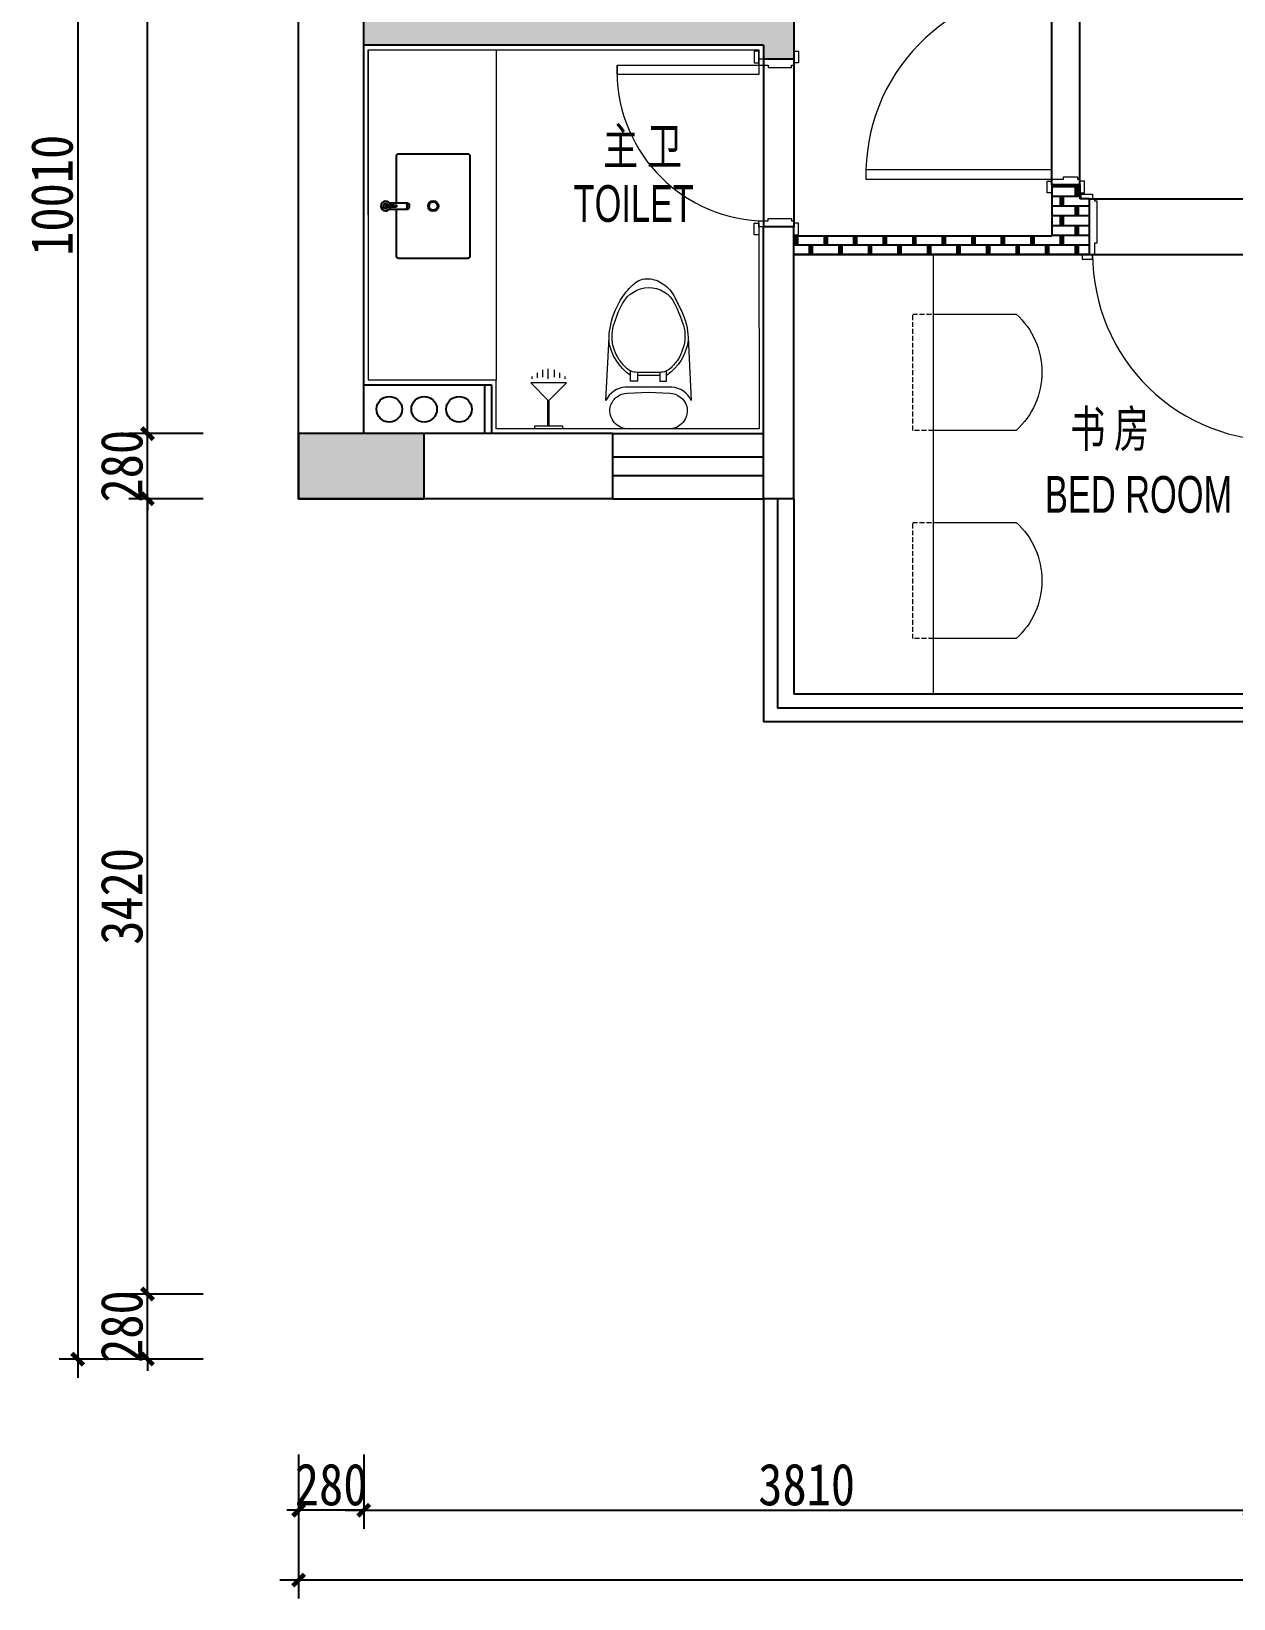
# Model space of a CAD drawing. Header units: millimetres. Extents: x 104198 to 1296755, y -81101 to 81453.
# Drawn here: x 600528 to 605699, y 7150 to 13890 of the extents above; entities that cross this region are included whole.
import ezdxf

# ---------------------------------------------------------------- set-up
doc = ezdxf.new("R2010")
doc.units = ezdxf.units.MM
doc.set_wipeout_variables(frame=1)
doc.header["$PDMODE"] = 3
doc.linetypes.add('DASH', pattern=[8.89, 6.35, -2.54])
doc.layers.get('Defpoints').update_dxf_attribs({"color": 250})
for name, color, linetype, lineweight in [('01-PL-墙体柱子', 7, 'Continuous', 35), ('1-洁具', 31, 'Continuous', 15), ('1-活动家具', 51, 'Continuous', 20), ('1-门套', 3, 'Continuous', 13), ('P★01 活动家具', 51, 'Continuous', 0), ('P★04 平面门扇', 60, 'Continuous', 0), ('P★07 平面完成面', 200, 'Continuous', 0), ('平面文字', 2, 'Continuous', 0)]:
    doc.layers.add(name, color=color, linetype=linetype, lineweight=lineweight)
for name, color, linetype in [('11-PL-原始门窗', 1, 'Continuous'), ('2-卫生间', 30, 'Continuous'), ('30-PL-平面文字说明', 1, 'Continuous'), ('P-新砌墙体填充', 8, 'Continuous'), ('墙体', 7, 'Continuous'), ('窗户', 1, 'Continuous')]:
    doc.layers.add(name, color=color, linetype=linetype)
doc.styles.add('ROMANT', font='', dxfattribs={"width": 0.7})
doc.styles.add('新宋体', font='', dxfattribs={"width": 0.85})
doc.styles.get('ROMANT').set_extended_font_data('SimSun')
doc.styles.get('新宋体').set_extended_font_data('NSimSun')
doc.dimstyles.new('平面外部尺寸', dxfattribs={"dimtxt": 180, "dimasz": 50, "dimexe": 80, "dimexo": 60, "dimgap": 20, "dimtad": 1, "dimdec": 0, "dimtxsty": '新宋体', "dimblk": 'ARCHTICK', "dimcen": 2.5, "dimdle": 80, "dimclrd": 8, "dimclre": 8, "dimclrt": 1, "dimadec": 0, "dimazin": 0, "dimtfac": 1, "dimtdec": 0, "dimtix": 1, "dimtmove": 2, "dimatfit": 3, "dimldrblk": 'DOT', "dimfxl": 1, "dimarcsym": 0})

# ---------------------------------------------------------------- blocks, each defined once
blk = doc.blocks.new('A$C562B1669')
at = {"layer": '1-活动家具', "color": 51}
blk.add_lwpolyline([(419.8, 450.1), (99.7, 450.1, 0.444444), (99.7, 0), (419.8, 0)], format="xyb", dxfattribs=at)
at = {"layer": '1-活动家具', "color": 8, "linetype": 'DASH', "ltscale": 3}
blk.add_lwpolyline([(419.8, 0), (499.8, 0), (499.8, 450.1), (419.8, 450.1)], dxfattribs=at)
blk = doc.blocks.new('A$C52425123')
at = {"color": 31}
blk.add_wipeout([(0, 108.7), (1.9, 42.4), (7.2, 29.4), (15, 18.5), (22.2, 11.9), (32.9, 5.4), (42.2, 2), (49.4, 0.5), (57.1, 0), (370.7, 14.5), (425.1, 20.8), (453.3, 27.2), (493.5, 38.5), (533.4, 51), (555.7, 60.3), (586.8, 80.5), (609.4, 100.9), (630.3, 123.1), (651.9, 160.9), (657.5, 196), (657.2, 204.1), (653.8, 228), (645.1, 256.4), (630.4, 285.1), (616.5, 303.4), (608.8, 311.3), (581.6, 331.4), (558.8, 344.1), (542.3, 352.9), (507.5, 368.7), (479.9, 376.6), (454.5, 380.8), (396.5, 388.9), (370.8, 393.8), (284, 397.8), (79.2, 407.3), (47.2, 407.4), (26, 399), (10.3, 383.9), (3.8, 371.7), (0, 351.2), (0, 298.7)], dxfattribs=at).dxf.layer = '1-洁具'
at = {"layer": '1-洁具', "color": 35, "linetype": 'ByBlock'}
blk.add_line((230.4, 252), (230.4, 156), dxfattribs=at)
at = {"layer": '1-洁具', "color": 35}
for points in [[(154.1, 113.3), (157.9, 204.1), (154.1, 295, 0.31346), (97.1, 368.5, 0.214355), (35.5, 356.9, 0.225612), (0, 298.7), (0, 108.7, 0.221111), (35.5, 51.3, 0.214469), (100.8, 40.7, 0.149897), (138.6, 68.7, 0.149897), (154.1, 113.1)], [(122.1, 20.6), (393.7, 34.1, 0.039846), (448, 41.2, 0.096207), (565.7, 91.1, 0.060028), (624.5, 141.9, 0.204422), (646.1, 204, 0.133941), (624.5, 266.1, 0.129163), (565.7, 316.9, -0.000598), (508.3, 345.2, 0.056687), (448, 366.8, 0.051135), (393.7, 373.9), (122.1, 387.7, -0.272391), (180.3, 303.9), (180.3, 104.2, -0.270676), (122.1, 20.4)], [(262.8, 300.7, 0.09365), (248.5, 278.7, 0.098915), (243.5, 253), (243.5, 155, 0.096282), (248.5, 129.3, 0.096282), (262.8, 107.4, 0.05557), (298, 78.2, 0.05557), (338.8, 57.5, 0.092989), (397.2, 47.3, 0.063501), (444.4, 53.9, 0.057856), (539.8, 92.1, 0.268831), (608.2, 204, 0.294074), (539.8, 315.9, 0.034416), (444.4, 354.2, 0.087024), (397.2, 360.8, 0.134611), (298, 329.8, 0.061058), (262.8, 300.7)]]:
    blk.add_lwpolyline(points, format="xyb", close=True, dxfattribs=at)
at = {"layer": '1-洁具', "color": 35, "linetype": 'ByBlock'}
for points in [[(243.5, 252), (205.9, 252), (205.9, 281.7), (249.8, 281.7)], [(243.5, 156), (205.9, 156), (205.9, 126.3), (249.8, 126.3)]]:
    blk.add_lwpolyline(points, dxfattribs=at)
for centre, start, end in [((411.3, 157.3), 98.20638, 145.47409), ((411.3, 250.8), 214.52591, 261.77825)]:
    blk.add_arc(centre, 219.6, start, end, dxfattribs=at)
blk = doc.blocks.new('A$C4B8E483D')
at = {"layer": '2-卫生间', "color": 31}
for p, q in [((385, 265.3), (297, 265.3)), ((385, 234.7), (297, 234.7))]:
    blk.add_line(p, q, dxfattribs=at)
blk.add_lwpolyline([(350, 234.7), (350, 10, -0.414214), (340, 0), (10, 0, -0.414214), (0, 10), (0, 490, -0.414214), (10, 500), (340, 500, -0.414214), (350, 490), (350, 265.3)], format="xyb", dxfattribs=at)
at = {"layer": '2-卫生间', "color": 8}
blk.add_circle((175, 250), 25, dxfattribs=at)
at = {"layer": '2-卫生间', "color": 250}
blk.add_circle((175, 250), 20, dxfattribs=at)
at = {"layer": '2-卫生间', "color": 31}
for centre, radius, start, end in [((351.4, 250), 2.86, 90, 270), ((375.7, -56.3), 310.1, 85.50816, 94.49184), ((375.7, 556.3), 310.1, 265.50816, 274.49184), ((402.2, 250), 23, 189.48811, 170.51189), ((402.2, 250), 12.3, 196.41355, 163.58645), ((402.2, 250), 10.7, 198.39514, 161.60486), ((400, 250), 2.86, 270, 90)]:
    blk.add_arc(centre, radius, start, end, dxfattribs=at)
at = {"layer": '2-卫生间', "color": 31, "extrusion": (0, 0, -1)}
for centre in [(297, 250), (306.8, 250), (308.2, 250)]:
    blk.add_ellipse(centre, major_axis=(0, 15.3), ratio=0.448066, start_param=3.141593, end_param=6.283185, dxfattribs=at)
blk = doc.blocks.new('_ArchTick')
at = {"color": 2, "linetype": 'ByBlock', "const_width": 0.4}
blk.add_lwpolyline([(-0.5, -0.5), (0.5, 0.5)], dxfattribs=at)
blk = doc.blocks.new('*D1047')
at = {"layer": '30-PL-平面文字说明', "color": 8, "lineweight": -2, "transparency": 16777216}
for p, q in [((568736, 8460.1), (568736, 8510.1)), ((568976, 8460.1), (568656, 8460.1)), ((568736, 8180.1), (568736, 8460.1)), ((568976, 8180.1), (568656, 8180.1)), ((568736, 8180.1), (568736, 8130.1))]:
    blk.add_line(p, q, dxfattribs=at)
at = {"layer": 'Defpoints', "color": 0, "transparency": 16777216}
for p in [(568736, 8460.1), (569036, 8460.1), (569036, 8180.1)]:
    blk.add_point(p, dxfattribs=at)
at = {"layer": '30-PL-平面文字说明', "color": 8, "lineweight": -2, "transparency": 16777216, "xscale": 50, "yscale": 50, "zscale": 50}
for p, rotation in [((568736, 8460.1), 270), ((568736, 8180.1), 90)]:
    blk.add_blockref('_ArchTick', p, dxfattribs=dict(at, rotation=rotation))
at = {"layer": '30-PL-平面文字说明', "color": 1, "transparency": 16777216, "insert": (568626, 8320.1), "char_height": 180, "attachment_point": 5, "rotation": 90, "style": '新宋体'}
blk.add_mtext('280', dxfattribs=at)
blk = doc.blocks.new('_Dot')
at = {"color": 2, "linetype": 'ByBlock', "lineweight": -2}
blk.add_line((-0.5, 0), (-1, 0), dxfattribs=at)
at = {"color": 2, "linetype": 'ByBlock', "const_width": 0.5}
blk.add_lwpolyline([(-0.25, 0, 1), (0.25, 0, 1)], format="xyb", close=True, dxfattribs=at)
blk = doc.blocks.new('*D1048')
at = {"layer": '30-PL-平面文字说明', "color": 8, "lineweight": -2, "transparency": 16777216}
for p, q in [((568736, 8380.1), (568736, 11960.1)), ((568976, 11880.1), (568656, 11880.1)), ((568976, 8460.1), (568656, 8460.1))]:
    blk.add_line(p, q, dxfattribs=at)
at = {"layer": 'Defpoints', "color": 0, "transparency": 16777216}
for p in [(568736, 11880.1), (569036, 11880.1), (569036, 8460.1)]:
    blk.add_point(p, dxfattribs=at)
at = {"layer": '30-PL-平面文字说明', "color": 8, "lineweight": -2, "transparency": 16777216, "xscale": 50, "yscale": 50, "zscale": 50}
for p, rotation in [((568736, 11880.1), 90), ((568736, 8460.1), 270)]:
    blk.add_blockref('_ArchTick', p, dxfattribs=dict(at, rotation=rotation))
at = {"layer": '30-PL-平面文字说明', "color": 1, "transparency": 16777216, "insert": (568626, 10170.1), "char_height": 180, "attachment_point": 5, "rotation": 90, "style": '新宋体'}
blk.add_mtext('3420', dxfattribs=at)
blk = doc.blocks.new('*D1049')
at = {"layer": '30-PL-平面文字说明', "color": 8, "lineweight": -2, "transparency": 16777216}
for p, q in [((568736, 12160.1), (568736, 12210.1)), ((568976, 12160.1), (568656, 12160.1)), ((568736, 11880.1), (568736, 12160.1)), ((568976, 11880.1), (568656, 11880.1)), ((568736, 11880.1), (568736, 11830.1))]:
    blk.add_line(p, q, dxfattribs=at)
at = {"layer": 'Defpoints', "color": 0, "transparency": 16777216}
for p in [(568736, 12160.1), (569036, 12160.1), (569036, 11880.1)]:
    blk.add_point(p, dxfattribs=at)
at = {"layer": '30-PL-平面文字说明', "color": 8, "lineweight": -2, "transparency": 16777216, "xscale": 50, "yscale": 50, "zscale": 50}
for p, rotation in [((568736, 12160.1), 270), ((568736, 11880.1), 90)]:
    blk.add_blockref('_ArchTick', p, dxfattribs=dict(at, rotation=rotation))
at = {"layer": '30-PL-平面文字说明', "color": 1, "transparency": 16777216, "insert": (568626, 12020.1), "char_height": 180, "attachment_point": 5, "rotation": 90, "style": '新宋体'}
blk.add_mtext('280', dxfattribs=at)
blk = doc.blocks.new('*D1050')
at = {"layer": '30-PL-平面文字说明', "color": 8, "lineweight": -2, "transparency": 16777216}
for p, q in [((568736, 12080.1), (568736, 17330.1)), ((568976, 17250.1), (568656, 17250.1)), ((568976, 12160.1), (568656, 12160.1))]:
    blk.add_line(p, q, dxfattribs=at)
at = {"layer": 'Defpoints', "color": 0, "transparency": 16777216}
for p in [(568736, 17250.1), (569036, 17250.1), (569036, 12160.1)]:
    blk.add_point(p, dxfattribs=at)
at = {"layer": '30-PL-平面文字说明', "color": 8, "lineweight": -2, "transparency": 16777216, "xscale": 50, "yscale": 50, "zscale": 50}
for p, rotation in [((568736, 17250.1), 90), ((568736, 12160.1), 270)]:
    blk.add_blockref('_ArchTick', p, dxfattribs=dict(at, rotation=rotation))
at = {"layer": '30-PL-平面文字说明', "color": 1, "transparency": 16777216, "insert": (568626, 14705.1), "char_height": 180, "attachment_point": 5, "rotation": 90, "style": '新宋体'}
blk.add_mtext('5090', dxfattribs=at)
blk = doc.blocks.new('*D1054')
at = {"layer": '30-PL-平面文字说明', "color": 8, "lineweight": -2, "transparency": 16777216}
for p, q in [((568436, 18270.1), (568436, 8100.1)), ((568976, 18190.1), (568356, 18190.1)), ((568976, 8180.1), (568356, 8180.1))]:
    blk.add_line(p, q, dxfattribs=at)
at = {"layer": 'Defpoints', "color": 0, "transparency": 16777216}
for p in [(569036, 18190.1), (568436, 8180.1), (569036, 8180.1)]:
    blk.add_point(p, dxfattribs=at)
at = {"layer": '30-PL-平面文字说明', "color": 8, "lineweight": -2, "transparency": 16777216, "xscale": 50, "yscale": 50, "zscale": 50}
for p, rotation in [((568436, 18190.1), 90), ((568436, 8180.1), 270)]:
    blk.add_blockref('_ArchTick', p, dxfattribs=dict(at, rotation=rotation))
at = {"layer": '30-PL-平面文字说明', "color": 1, "transparency": 16777216, "insert": (568326, 13185.1), "char_height": 180, "attachment_point": 5, "rotation": 90, "style": '新宋体'}
blk.add_mtext('10010', dxfattribs=at)
blk = doc.blocks.new('*D1055')
at = {"layer": '30-PL-平面文字说明', "color": 8, "lineweight": -2, "transparency": 16777216}
for p, q in [((569666, 7770.1), (569666, 7450.1)), ((573476, 7770.1), (573476, 7450.1)), ((569586, 7530.1), (573556, 7530.1))]:
    blk.add_line(p, q, dxfattribs=at)
at = {"layer": 'Defpoints', "color": 0, "transparency": 16777216}
for p in [(569666, 7830.1), (573476, 7830.1), (573476, 7530.1)]:
    blk.add_point(p, dxfattribs=at)
at = {"layer": '30-PL-平面文字说明', "color": 8, "lineweight": -2, "transparency": 16777216, "xscale": 50, "yscale": 50, "zscale": 50, "rotation": 180}
blk.add_blockref('_ArchTick', (569666, 7530.1), dxfattribs=at)
at = {"layer": '30-PL-平面文字说明', "color": 8, "lineweight": -2, "transparency": 16777216, "xscale": 50, "yscale": 50, "zscale": 50}
blk.add_blockref('_ArchTick', (573476, 7530.1), dxfattribs=at)
at = {"layer": '30-PL-平面文字说明', "color": 1, "transparency": 16777216, "insert": (571571, 7640.1), "char_height": 180, "attachment_point": 5, "style": '新宋体'}
blk.add_mtext('3810', dxfattribs=at)
blk = doc.blocks.new('*D1061')
at = {"layer": '30-PL-平面文字说明', "color": 8, "lineweight": -2, "transparency": 16777216}
for p, q in [((569386, 7770.1), (569386, 7150.1)), ((578896, 7770.1), (578896, 7150.1)), ((578976, 7230.1), (569306, 7230.1))]:
    blk.add_line(p, q, dxfattribs=at)
at = {"layer": 'Defpoints', "color": 0, "transparency": 16777216}
for p in [(569386, 7830.1), (578896, 7830.1), (569386, 7230.1)]:
    blk.add_point(p, dxfattribs=at)
at = {"layer": '30-PL-平面文字说明', "color": 8, "lineweight": -2, "transparency": 16777216, "xscale": 50, "yscale": 50, "zscale": 50, "rotation": 180}
blk.add_blockref('_ArchTick', (569386, 7230.1), dxfattribs=at)
at = {"layer": '30-PL-平面文字说明', "color": 8, "lineweight": -2, "transparency": 16777216, "xscale": 50, "yscale": 50, "zscale": 50}
blk.add_blockref('_ArchTick', (578896, 7230.1), dxfattribs=at)
at = {"layer": '30-PL-平面文字说明', "color": 1, "transparency": 16777216, "insert": (574141, 7340.1), "char_height": 180, "attachment_point": 5, "style": '新宋体'}
blk.add_mtext('9510', dxfattribs=at)
blk = doc.blocks.new('*D1078')
at = {"layer": '30-PL-平面文字说明', "color": 8, "lineweight": -2, "transparency": 16777216}
for p, q in [((569386, 7770.1), (569386, 7450.1)), ((569666, 7770.1), (569666, 7450.1)), ((569386, 7530.1), (569336, 7530.1)), ((569666, 7530.1), (569386, 7530.1)), ((569666, 7530.1), (569716, 7530.1))]:
    blk.add_line(p, q, dxfattribs=at)
at = {"layer": 'Defpoints', "color": 0, "transparency": 16777216}
for p in [(569386, 7830.1), (569666, 7830.1), (569386, 7530.1)]:
    blk.add_point(p, dxfattribs=at)
at = {"layer": '30-PL-平面文字说明', "color": 8, "lineweight": -2, "transparency": 16777216, "xscale": 50, "yscale": 50, "zscale": 50}
blk.add_blockref('_ArchTick', (569386, 7530.1), dxfattribs=at)
at = {"layer": '30-PL-平面文字说明', "color": 8, "lineweight": -2, "transparency": 16777216, "xscale": 50, "yscale": 50, "zscale": 50, "rotation": 180}
blk.add_blockref('_ArchTick', (569666, 7530.1), dxfattribs=at)
at = {"layer": '30-PL-平面文字说明', "color": 1, "transparency": 16777216, "insert": (569526, 7640.1), "char_height": 180, "attachment_point": 5, "style": '新宋体'}
blk.add_mtext('280', dxfattribs=at)
blk = doc.blocks.new('A$C070810E0')
at = {"layer": '1-洁具'}
for p, q in [((219.9, 0), (219.9, 169.7)), ((240.2, 163.4), (250.3, 163.4)), ((15, 87.9), (138.1, 87.9)), ((15, 81.9), (138.1, 81.9)), ((240.2, 86.7), (288.2, 86.7)), ((244.8, 138.6), (268.1, 138.6)), ((247.1, 113), (282, 113)), ((240.2, 6.3), (250.3, 6.3)), ((244.8, 31.1), (268.1, 31.1)), ((247.1, 56.7), (282, 56.7))]:
    blk.add_line(p, q, dxfattribs=at)
blk.add_lwpolyline([(0, 151.1), (15, 151.1), (15, 18.1), (0, 18.1)], close=True, dxfattribs=at)
blk.add_lwpolyline([(219.9, 169.7), (135.1, 84.9), (219.9, 0)], dxfattribs=at)
blk = doc.blocks.new('dfgdfgsd')
at = {"layer": '01-PL-墙体柱子', "lineweight": -2, "ltscale": 10}
blk.add_hatch(color=8, dxfattribs=at).paths.add_polyline_path([(569926, 12160.1), (569386, 12160.1), (569386, 11880.1), (569926, 11880.1)])
at = {"layer": 'P-新砌墙体填充', "lineweight": -3}
h = blk.add_hatch(dxfattribs=at)
h.set_pattern_fill('BRSTONE', color=256, scale=5, style=0)
h.set_pattern_definition([(0, (569666, 12930.093), (9e-15, 41.91), []), (90, (569780.3, 12930.09), (-63.5, 41.91), [41.91, -41.91]), (90, (569767.6, 12930.09), (-63.5, 41.91), [41.91, -41.91]), (0, (569780.3, 12937.078), (63.5, 41.91), [-114.3, 12.7]), (0, (569780.3, 12944.063), (63.5, 41.91), [-114.3, 12.7]), (0, (569780.3, 12951.048), (63.5, 41.91), [-114.3, 12.7]), (0, (569780.3, 12958.033), (63.5, 41.91), [-114.3, 12.7]), (0, (569780.3, 12965.018), (63.5, 41.91), [-114.3, 12.7])])
h.paths.add_polyline_path([(573976, 13170.1), (573645.9, 13170.1), (573645.9, 12930.1), (573675.9, 12930.1), (573976, 12930.1)])
h.paths.add_polyline_path([(571515.9, 13950.1), (571435.9, 13950.1), (569666, 13950.1), (569666, 13830.1), (571385.9, 13830.1), (571385.9, 13770.1), (571515.9, 13770.1)])
h = blk.add_hatch(dxfattribs=at)
h.set_pattern_fill('BRSTONE', color=256, scale=5, style=0)
h.set_pattern_definition([(0, (571515.87, 12930.093), (9e-15, 41.91), []), (90, (571630.17, 12930.09), (-63.5, 41.91), [41.91, -41.91]), (90, (571617.47, 12930.09), (-63.5, 41.91), [41.91, -41.91]), (0, (571630.17, 12937.078), (63.5, 41.91), [-114.3, 12.7]), (0, (571630.17, 12944.063), (63.5, 41.91), [-114.3, 12.7]), (0, (571630.17, 12951.048), (63.5, 41.91), [-114.3, 12.7]), (0, (571630.17, 12958.033), (63.5, 41.91), [-114.3, 12.7]), (0, (571630.17, 12965.018), (63.5, 41.91), [-114.3, 12.7])])
h.paths.add_polyline_path([(572785.9, 13170.1), (572750.9, 13170.1), (572745.9, 13170.1), (572745.9, 13230.1), (572625.9, 13230.1), (572625.9, 13195.1), (572625.9, 13010.1), (571515.9, 13010.1), (571515.9, 12930.1), (572785.9, 12930.1)])
at = {"color": 8, "linetype": 'ByBlock', "ltscale": 2}
for p, q in [((572625.9, 13230.1), (572625.9, 14090.1)), ((572745.9, 13230.1), (572745.9, 14090.1)), ((571385.9, 13770.1), (571385.9, 13050.1)), ((571515.9, 13770.1), (571515.9, 13050.1)), ((572785.9, 13170.1), (573645.9, 13170.1)), ((572785.9, 12930.1), (573645.9, 12930.1))]:
    blk.add_line(p, q, dxfattribs=at)
at = {"color": 5}
for p, q in [((571515.9, 13950.1), (571515.9, 13770.1)), ((571385.9, 13830.1), (569665.9, 13830.1)), ((571385.9, 13830.1), (571385.9, 13830.1)), ((571385.9, 13830.1), (571385.9, 13770.1)), ((571515.9, 13770.1), (571385.9, 13770.1)), ((572625.9, 13230.1), (572625.9, 13010.1)), ((572745.9, 13230.1), (572625.9, 13230.1)), ((572745.9, 13230.1), (572745.9, 13170.1)), ((572785.9, 13170.1), (572745.9, 13170.1)), ((572785.9, 13170.1), (572785.9, 12930.1)), ((571515.9, 13010.1), (572625.9, 13010.1)), ((572785.9, 12930.1), (571515.9, 12930.1))]:
    blk.add_line(p, q, dxfattribs=at)
at = {"layer": '01-PL-墙体柱子', "color": 8, "lineweight": -2, "ltscale": 10}
blk.add_lwpolyline([(569926, 12160.1), (569386, 12160.1), (569386, 11880.1), (569926, 11880.1)], close=True, dxfattribs=at)
at = {"layer": '1-门套'}
for points in [[(571365.9, 13755.1), (571365.9, 13805.1), (571345.9, 13805.1), (571345.9, 13755.1)], [(571515.9, 13755.1), (571515.9, 13805.1), (571535.9, 13805.1), (571535.9, 13755.1)], [(572625.9, 13245.1), (572625.9, 13195.1), (572605.9, 13195.1), (572605.9, 13245.1)], [(572745.9, 13245.1), (572745.9, 13195.1), (572765.9, 13195.1), (572765.9, 13245.1)], [(572800.9, 13170.1), (572750.9, 13170.1), (572750.9, 13190.1), (572800.9, 13190.1)], [(571365.9, 13065.1), (571365.9, 13015.1), (571345.9, 13015.1), (571345.9, 13065.1)], [(571515.9, 13065.1), (571515.9, 13015.1), (571535.9, 13015.1), (571535.9, 13065.1)], [(572800.9, 12930.1), (572755.8, 12930.1), (572755.8, 12910.1), (572800.9, 12910.1)]]:
    blk.add_lwpolyline(points, close=True, dxfattribs=at)
for points in [[(571505.9, 13745.1), (571515.9, 13745.1), (571515.9, 13770.1), (571365.9, 13770.1), (571365.9, 13745.1), (571405.9, 13745.1), (571405.9, 13735.1), (571505.9, 13735.1), (571505.9, 13745.1)], [(572735.9, 13255.1), (572745.9, 13255.1), (572745.9, 13230.1), (572625.9, 13230.1), (572625.9, 13255.1), (572675.9, 13255.1), (572675.9, 13265.1), (572735.9, 13265.1), (572735.9, 13255.1)], [(572810.9, 13160.1), (572810.9, 13170.1), (572785.9, 13170.1), (572785.9, 12930.1), (572810.9, 12930.1), (572810.9, 12980.1), (572820.9, 12980.1), (572820.9, 13160.1), (572810.9, 13160.1)], [(571505.9, 13075.1), (571515.9, 13075.1), (571515.9, 13050.1), (571365.9, 13050.1), (571365.9, 13075.1), (571405.9, 13075.1), (571405.9, 13085.1), (571505.9, 13085.1), (571505.9, 13075.1)]]:
    blk.add_lwpolyline(points, dxfattribs=at)
at = {"layer": '11-PL-原始门窗', "color": 251}
for p, q in [((570736, 12060.1), (571386, 12060.1)), ((570736, 11980.1), (571386, 11980.1)), ((571446, 11880.1), (571446, 10980.1)), ((573476, 10980.1), (571446, 10980.1))]:
    blk.add_line(p, q, dxfattribs=at)
at = {"layer": '30-PL-平面文字说明'}
for p, q in [((569666, 12370.1), (570216, 12370.1)), ((570216, 12370.1), (570216, 12160.1)), ((571386, 11880.1), (571386, 10920.1)), ((571516, 11880.1), (571516, 11040.1)), ((573476, 11040.1), (571516, 11040.1)), ((573476, 10920.1), (571386, 10920.1))]:
    blk.add_line(p, q, dxfattribs=at)
at = {"layer": 'P★01 活动家具'}
for points in [[(569685.9, 13810.1), (570235.9, 13810.1), (570236, 12390.1), (569686, 12390.1)], [(572115.9, 12930.1), (571516, 12930.1), (571516, 11040.1), (572115.9, 11040.1)]]:
    blk.add_lwpolyline(points, close=True, dxfattribs=at)
at = {"layer": 'P★04 平面门扇'}
for points in [[(571365.9, 13705.1), (570755.9, 13705.1), (570755.9, 13745.1), (571365.9, 13745.1)], [(571825.9, 13255.1), (572625.9, 13255.1), (572625.9, 13295.1), (571825.9, 13295.1)]]:
    blk.add_lwpolyline(points, close=True, dxfattribs=at)
at = {"layer": 'P★04 平面门扇', "color": 250}
for centre, radius, start, end in [((572625.6, 13275.1), 800, 89.9821, 181.43254), ((571400.3, 13719.1), 645, 177.69343, 266.93847), ((573600.9, 12929.8), 800, 179.9821, 271.43254)]:
    blk.add_arc(centre, radius, start, end, dxfattribs=at)
at = {"layer": '墙体', "color": 7}
for p, q in [((569386, 11880.1), (569386, 17480.1)), ((569666, 12160.1), (569666, 17250.1)), ((571515.9, 13050.1), (571385.9, 13050.1)), ((571385.9, 11880.1), (571385.9, 13050.1)), ((571515.9, 11880.1), (571515.9, 13050.1)), ((570736, 11880.1), (569386, 11880.1)), ((571516, 11880.1), (571386, 11880.1))]:
    blk.add_line(p, q, dxfattribs=at)
at = {"layer": '墙体', "color": 251}
for p, q in [((569666, 12370.1), (570186, 12370.1)), ((570186, 12370.1), (570186, 12160.1))]:
    blk.add_line(p, q, dxfattribs=at)
at = {"layer": '墙体', "color": 1}
for centre in [(569776, 12265.1), (569926, 12265.1), (570076, 12265.1)]:
    blk.add_circle(centre, 55, dxfattribs=at)
at = {"layer": '窗户', "color": 1}
blk.add_line((570736, 11880.1), (571386, 11880.1), dxfattribs=at)
at = {"layer": 'P★01 活动家具', "xscale": 0.9000000000232831, "zscale": 0.9}
for name, p, yscale, rotation in [('A$C4B8E483D', (570122.6, 13363.7), 0.9000000000014552, 180), ('A$C070810E0', (570537.5, 12180.1), 0.9000000000232831, 90)]:
    blk.add_blockref(name, p, dxfattribs=dict(at, yscale=yscale, rotation=rotation))
at = {"layer": 'P★01 活动家具', "xscale": -1, "rotation": 270}
blk.add_blockref('A$C52425123', (570686.9, 12180.1), dxfattribs=at)
at = {"layer": 'P★01 活动家具', "xscale": -1.111111111124046, "yscale": 1.111111111124046, "zscale": 1.11111111111111}
for p in [(572582.3, 12174.3), (572582.3, 11278.5)]:
    blk.add_blockref('A$C562B1669', p, dxfattribs=at)
at = {"layer": '平面文字', "insert": (570695.7, 13474.9), "char_height": 157.895, "attachment_point": 1, "style": 'ROMANT'}
blk.add_mtext_dynamic_manual_height_columns('{\\fMicrosoft YaHei|b0|i0|c134|p34;主 卫 }', width=348.52, gutter_width=12.5, heights=[0], dxfattribs=at)
at = {"layer": '平面文字', "char_height": 157.895, "width": 40937.329, "attachment_point": 1, "style": 'ROMANT'}
for s, insert in [('{\\fﾾﾭﾵﾩWﾷﾱﾷￂﾺￚ|b0|i0|c134|p49;TOILET}', (570568.8, 13228.7)), ('{\\fMicrosoft YaHei|b0|i0|c134|p34;书 房}', (572704.7, 12259.7)), ('{\\fﾾﾭﾵﾩWﾷﾱﾷￂﾺￚ|b0|i0|c134|p49;BED ROOM}', (572596, 11977.8))]:
    blk.add_mtext(s, dxfattribs=dict(at, insert=insert))
at = {"layer": '30-PL-平面文字说明', "color": 251}
for base, p1, p2, picture, middle in [((568436, 8180.1), (569036, 18190.1), (569036, 8180.1), '*D1054', (568326, 13185.1)), ((568736, 17250.1), (569036, 12160.1), (569036, 17250.1), '*D1050', (568626, 14705.1)), ((568736, 12160.1), (569036, 11880.1), (569036, 12160.1), '*D1049', (568626, 12020.1)), ((568736, 11880.1), (569036, 8460.1), (569036, 11880.1), '*D1048', (568626, 10170.1)), ((568736, 8460.1), (569036, 8180.1), (569036, 8460.1), '*D1047', (568626, 8320.1))]:
    dim = blk.add_linear_dim(base=base, p1=p1, p2=p2, angle=90, dimstyle='平面外部尺寸', dxfattribs=at)
    dim.commit()
    dim.dimension.update_dxf_attribs({"geometry": picture, "text_midpoint": middle})
for base, p1, p2, picture, middle in [((569386, 7230.1), (578896, 7830.1), (569386, 7830.1), '*D1061', (574141, 7340.1)), ((569386, 7530.1), (569666, 7830.1), (569386, 7830.1), '*D1078', (569526, 7640.1)), ((573476, 7530.1), (569666, 7830.1), (573476, 7830.1), '*D1055', (571571, 7640.1))]:
    dim = blk.add_linear_dim(base=base, p1=p1, p2=p2, dimstyle='平面外部尺寸', dxfattribs=at)
    dim.commit()
    dim.dimension.update_dxf_attribs({"geometry": picture, "text_midpoint": middle})
at = {"layer": 'P★07 平面完成面'}
blk.add_lwpolyline([(571365.9, 13050.1), (571366, 12180.1), (570236, 12180.1), (570236, 12390.1), (569686, 12390.1), (569686, 13810.1), (571365.9, 13810.1), (571365.9, 13770.1)], dxfattribs=at)
at = {"layer": '墙体', "color": 7}
for q in [(569666, 12160.1), (570736, 11880.1)]:
    blk.add_line((570736, 12160.1), q, dxfattribs=at)
at = {"layer": '窗户', "color": 1}
blk.add_line((570736, 12160.1), (571386, 12160.1), dxfattribs=at)

msp = doc.modelspace()

# ---------------------------------------------------------------- block references
at = {"color": 0}
msp.add_blockref('dfgdfgsd', (32291.7, 0), dxfattribs=at)

doc.saveas('drawing.dxf')
